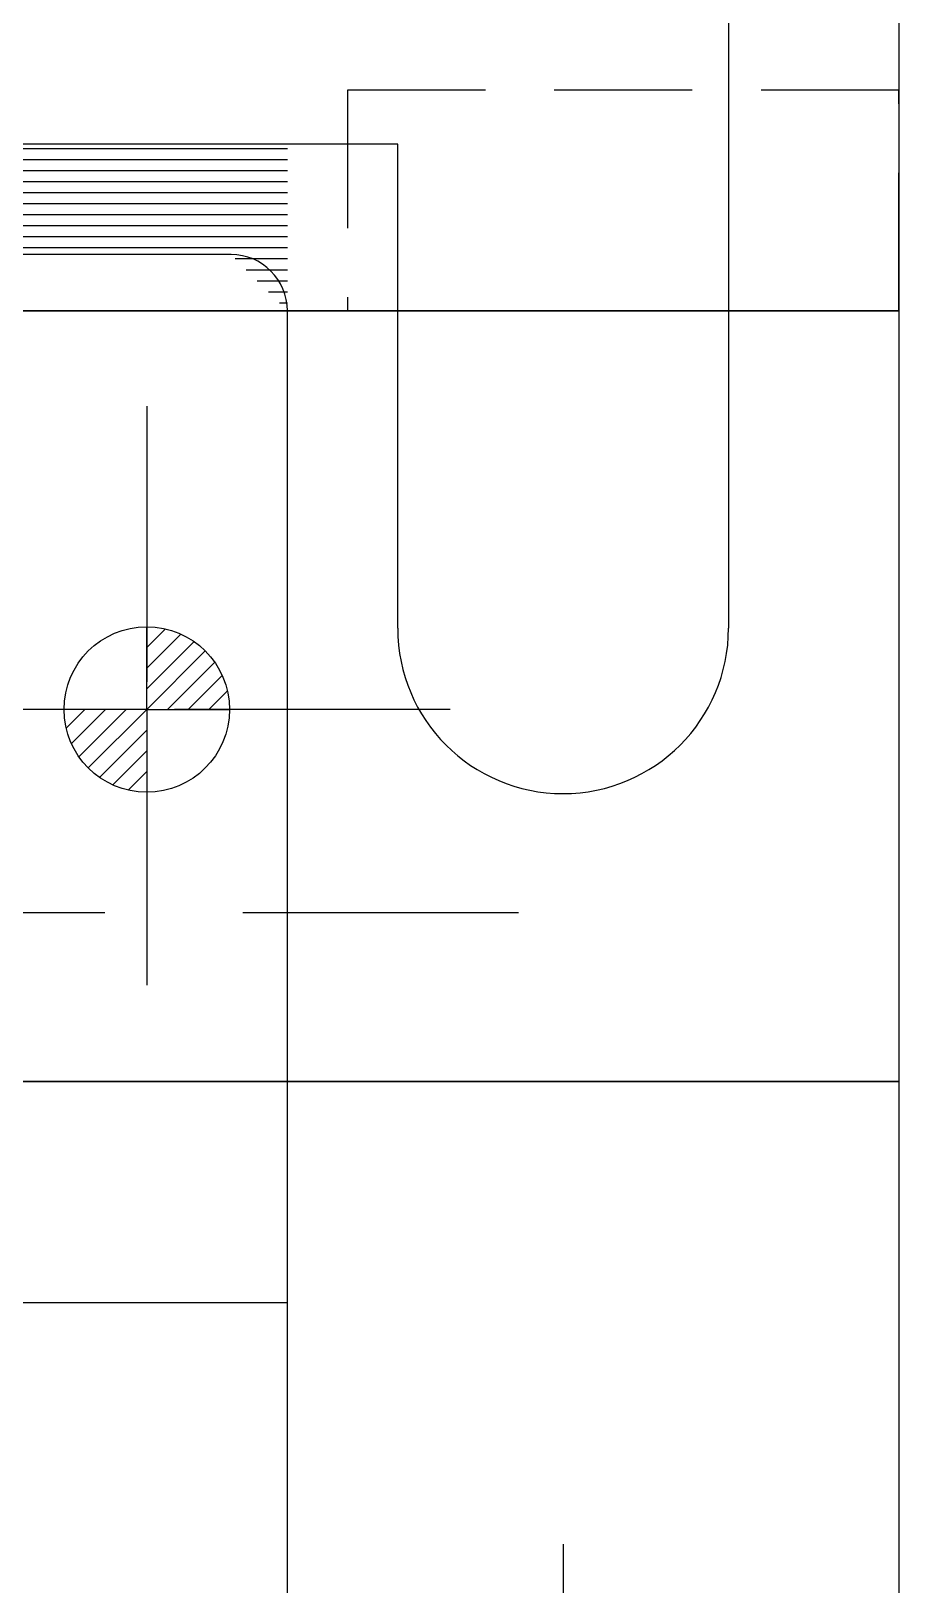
# Model space of a CAD drawing. Extents: x -430 to 437, y -440 to 538.
# Drawn here: x 203.46 to 211.33, y -111.57 to -97.48 of the extents above; entities that cross this region are included whole.
import ezdxf

# ---------------------------------------------------------------- set-up
doc = ezdxf.new("R2010")
doc.units = 0
doc.linetypes.add('BORDER', pattern=[8.75, 2.5, -1.25, 2.5, -1.25, 0, -1.25])
doc.linetypes.add('HIDDEN', pattern=[1.875, 1.25, -0.625])
doc.layers.add('1', color=7, linetype='CONTINUOUS')
doc.layers.add('100', color=7, linetype='CONTINUOUS')

msp = doc.modelspace()

# ---------------------------------------------------------------- linework, layer by layer
at = {"layer": '1', "color": 213, "linetype": 'CONTINUOUS'}
for p, q in [((211.3318, -83.7088), (211.3318, -100.0188)), ((211.3318, -100.0188), (179.3318, -100.0188))]:
    msp.add_line(p, q, dxfattribs=at)
at = {"layer": '1', "color": 254, "linetype": 'CONTINUOUS'}
for p, q in [((209.7868, -95.5088), (209.7868, -102.8958)), ((206.7868, -98.5088), (195.3318, -98.5088)), ((206.7868, -102.8958), (206.7868, -98.5088))]:
    msp.add_line(p, q, dxfattribs=at)
at = {"layer": '1', "color": 121, "linetype": 'HIDDEN'}
for p, q in [((211.3318, -98.0188), (206.3318, -98.0188)), ((206.3318, -98.0188), (206.3318, -100.0188)), ((211.3318, -100.0188), (211.3318, -98.0188))]:
    msp.add_line(p, q, dxfattribs=at)
at = {"layer": '1', "color": 7, "linetype": 'CONTINUOUS'}
for p, q in [((205.2768, -99.5088), (203.2368, -99.5088)), ((205.7868, -109.0111), (205.7868, -100.0188)), ((205.7868, -109.0111), (201.015, -109.0111)), ((205.7868, -129.3862), (205.7868, -109.0111))]:
    msp.add_line(p, q, dxfattribs=at)
at = {"layer": '1', "color": 121, "linetype": 'CONTINUOUS'}
for p, q in [((179.3318, -100.0188), (211.3318, -100.0188)), ((211.3318, -100.0188), (211.3318, -107.0058)), ((211.3318, -107.0058), (179.3318, -107.0058))]:
    msp.add_line(p, q, dxfattribs=at)
at = {"layer": '1', "color": 141, "linetype": 'BORDER'}
for p, q in [((204.5118, -100.8833), (204.5118, -103.6333)), ((204.5118, -103.6333), (201.7618, -103.6333)), ((207.2618, -103.6333), (204.5118, -103.6333)), ((204.5118, -103.6333), (204.5118, -106.3833)), ((207.8818, -105.4758), (182.7818, -105.4758)), ((208.2868, -111.1986), (208.2868, -127.1986))]:
    msp.add_line(p, q, dxfattribs=at)
at = {"layer": '1', "color": 30, "linetype": 'CONTINUOUS'}
for p, q in [((204.5118, -103.6333), (204.5118, -102.8833)), ((204.6802, -102.9024), (204.5118, -103.0708)), ((204.8204, -102.9497), (204.5118, -103.2583)), ((204.9401, -103.0176), (204.5118, -103.4458)), ((205.0422, -103.1029), (204.5118, -103.6333)), ((205.1276, -103.2051), (204.6993, -103.6333)), ((205.1954, -103.3247), (204.8868, -103.6333)), ((205.2427, -103.4649), (205.0743, -103.6333)), ((204.5118, -103.6333), (203.7618, -103.6333)), ((203.781, -103.8016), (203.9493, -103.6333)), ((203.8282, -103.9419), (204.1368, -103.6333)), ((203.8961, -104.0615), (204.3243, -103.6333)), ((203.9815, -104.1636), (204.5118, -103.6333)), ((204.5118, -103.6333), (205.2618, -103.6333)), ((204.5118, -103.6333), (204.5118, -104.3833)), ((204.0836, -104.249), (204.5118, -103.8208)), ((204.2032, -104.3169), (204.5118, -104.0083)), ((204.3435, -104.3641), (204.5118, -104.1958))]:
    msp.add_line(p, q, dxfattribs=at)
at = {"layer": '1', "color": 71, "linetype": 'CONTINUOUS'}
for p, q in [((179.3318, -107.0058), (211.3318, -107.0058)), ((211.3318, -107.0058), (211.3318, -160.3718))]:
    msp.add_line(p, q, dxfattribs=at)
at = {"layer": '1', "color": 30, "linetype": 'CONTINUOUS'}
msp.add_circle((204.5118, -103.6333), 0.75, dxfattribs=at)
at = {"layer": '1', "color": 7, "linetype": 'CONTINUOUS'}
msp.add_arc((205.2768, -100.0188), 0.51, 0, 90, dxfattribs=at)
at = {"layer": '1', "color": 254, "linetype": 'CONTINUOUS'}
msp.add_arc((208.2868, -102.8958), 1.5, 180, 0, dxfattribs=at)
at = {"layer": '100', "color": 213, "linetype": 'CONTINUOUS'}
for p, q in [((184.8768, -98.5461), (205.7868, -98.5461)), ((184.8768, -98.6461), (205.7868, -98.6461)), ((184.8768, -98.7461), (205.7868, -98.7461)), ((184.8768, -98.8461), (205.7868, -98.8461)), ((184.8768, -98.9461), (205.7868, -98.9461)), ((184.8768, -99.0461), (205.7868, -99.0461)), ((184.8768, -99.1461), (205.7868, -99.1461)), ((184.8768, -99.2461), (205.7868, -99.2461)), ((184.8768, -99.3461), (205.7868, -99.3461)), ((184.8768, -99.4461), (205.7868, -99.4461)), ((205.3141, -99.5461), (205.7868, -99.5461)), ((205.4141, -99.6461), (205.7868, -99.6461)), ((205.5141, -99.7461), (205.7868, -99.7461)), ((205.6141, -99.8461), (205.7868, -99.8461)), ((205.7141, -99.9461), (205.7868, -99.9461))]:
    msp.add_line(p, q, dxfattribs=at)

doc.saveas('drawing.dxf')
